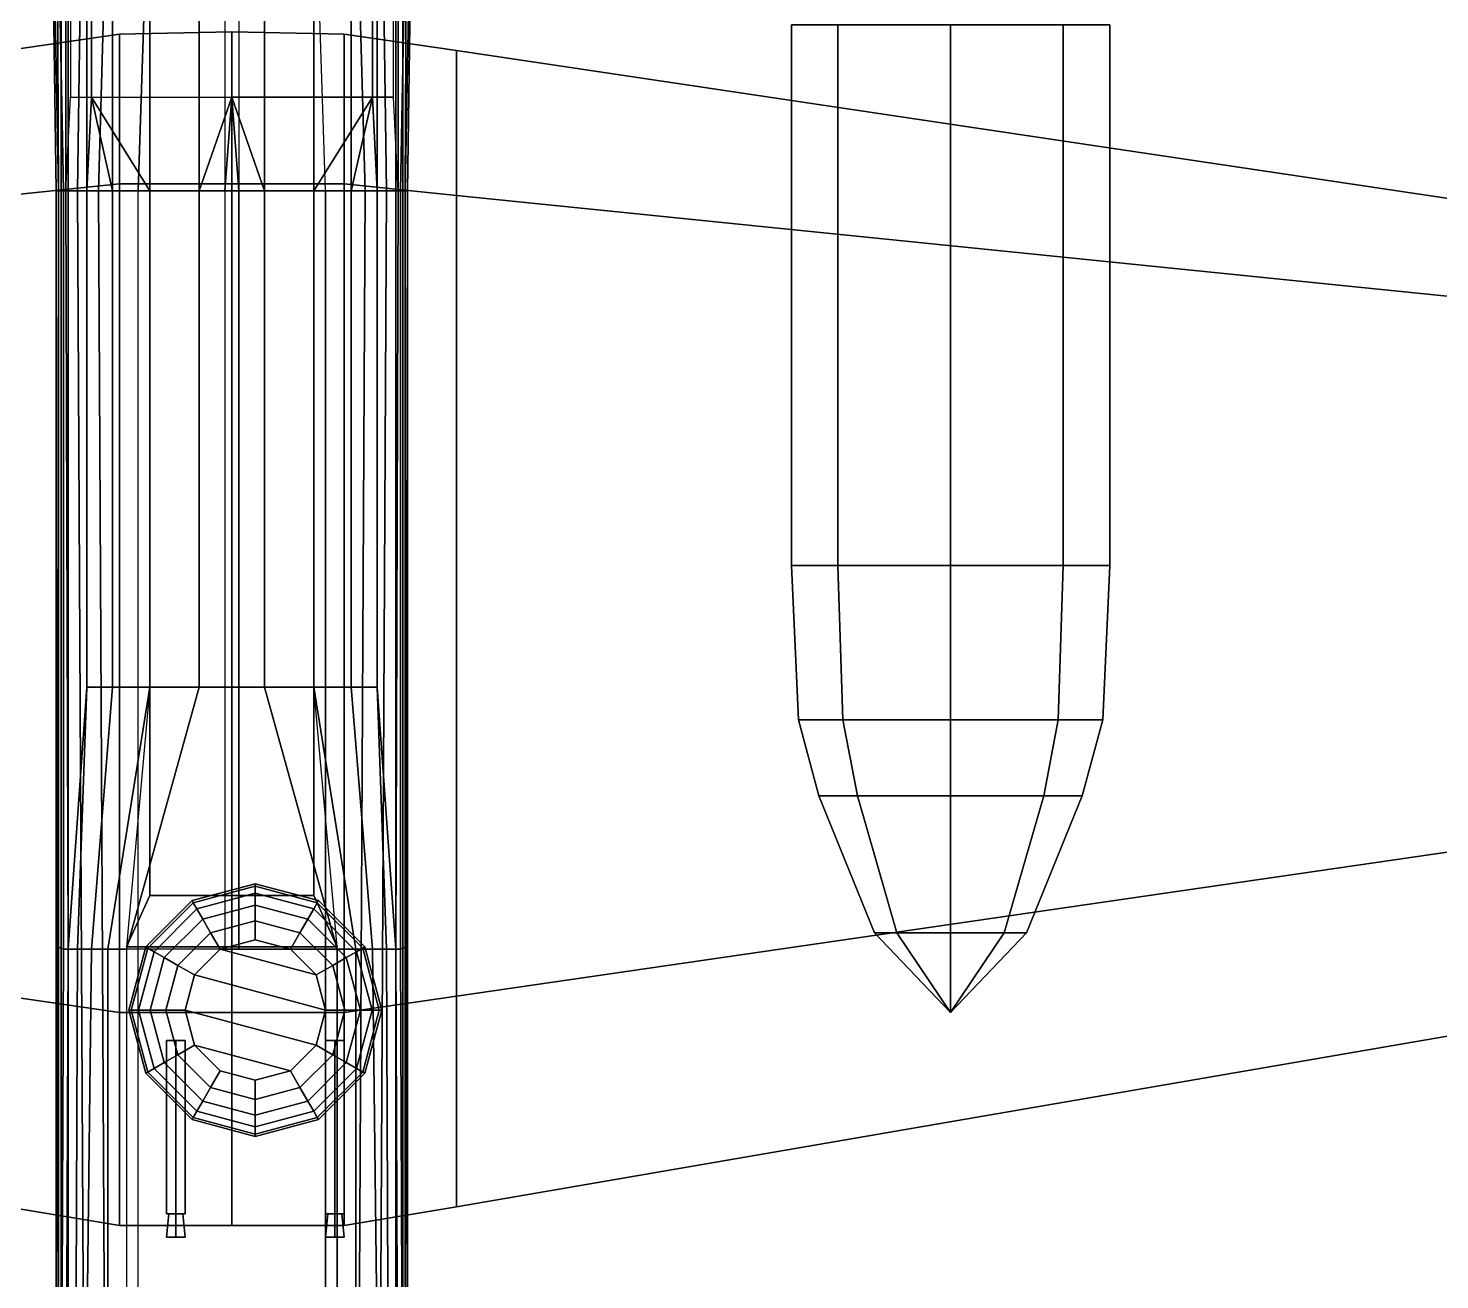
# Model space of a CAD drawing. Header units: millimetres. Extents: x -11.2 to 11.2, y -9.2 to 25.8.
# Drawn here: x -0.87 to 5.16, y -0.52 to 4.82 of the extents above; entities that cross this region are included whole.
import ezdxf

# ---------------------------------------------------------------- set-up
doc = ezdxf.new("R2010")
doc.units = ezdxf.units.MM
for name, color, linetype in [('gun', 1, 'Continuous'), ('h2', 7, 'Continuous'), ('turret', 2, 'Continuous'), ('wing1', 5, 'Continuous'), ('wing2', 1, 'Continuous')]:
    doc.layers.add(name, color=color, linetype=linetype)

msp = doc.modelspace()

# ---------------------------------------------------------------- linework, layer by layer
for points in [[(0.03, 4.13, 1.33), (0.14, 4.13, 1.32), (0.14, 6.26, 0.76), (0.03, 6.26, 0.77)], [(0.14, 4.13, 1.32), (0.35, 4.13, 1.27), (0.35, 6.26, 0.72), (0.14, 6.26, 0.76)], [(0.57, 4.13, -1.14), (0.4, 4.13, -1.21), (0.33, 6.26, -1.18), (0.51, 6.26, -1.15)], [(0.35, 4.13, 1.27), (0.51, 4.13, 1.14), (0.51, 6.26, 0.66), (0.35, 6.26, 0.72)], [(0.51, 4.13, 1.14), (0.62, 4.13, 0.88), (0.62, 6.26, 0.58), (0.51, 6.26, 0.66)], [(0.66, 4.13, -1), (0.57, 4.13, -1.14), (0.51, 6.26, -1.15), (0.63, 6.26, -1.07)], [(0.62, 4.13, 0.88), (0.71, 4.13, 0.44), (0.71, 6.26, 0.47), (0.62, 6.26, 0.58)], [(0.7, 4.13, -0.86), (0.66, 4.13, -1), (0.63, 6.26, -1.07), (0.7, 6.26, -0.95)], [(0.73, 4.13, -0.66), (0.7, 4.13, -0.86), (0.7, 6.26, -0.95), (0.73, 6.26, -0.76)], [(0.71, 4.13, 0.44), (0.72, 4.13, 0.3), (0.76, 6.26, 0.33), (0.71, 6.26, 0.47)], [(0.72, 4.13, 0.3), (0.74, 4.13, 0.05), (0.78, 6.26), (0.76, 6.26, 0.33)], [(0.74, 4.13, -0.48), (0.73, 4.13, -0.66), (0.73, 6.26, -0.76), (0.75, 6.26, -0.61)], [(0.74, 4.13, 0.05), (0.75, 4.13, -0.32), (0.78, 6.26, -0.29), (0.78, 6.26)], [(0.75, 4.13, -0.32), (0.74, 4.13, -0.48), (0.75, 6.26, -0.61), (0.78, 6.26, -0.29)], [(-0.69, 4.92, 0.46), (-0.69, 4.53, 0.46), (-0.6, 4.53, 1.28), (-0.6, 4.92, 1.28)], [(-0.6, 4.53, 1.28), (0.6, 4.53, 1.28), (0.6, 4.92, 1.28), (-0.6, 4.92, 1.28)], [(0.69, 4.53, 0.46), (0.69, 4.92, 0.46), (0.6, 4.92, 1.28), (0.6, 4.53, 1.28)], [(0, 4.13, 1.33), (0.03, 4.13, 1.33), (0, 4.53, 1.28)], [(0.03, 4.13, 1.33), (0.14, 4.13, 1.32), (0, 4.53, 1.28)], [(0.14, 4.13, 1.32), (0.35, 4.13, 1.27), (0.6, 4.53, 1.28), (0, 4.53, 1.28)], [(0.35, 4.13, 1.27), (0.51, 4.13, 1.14), (0.6, 4.53, 1.28)], [(0.51, 4.13, 1.14), (0.62, 4.13, 0.88), (0.6, 4.53, 1.28)], [(0.62, 4.13, 0.88), (0.71, 4.13, 0.44), (0.69, 4.53, 0.46), (0.6, 4.53, 1.28)], [(-0.4, 4.13, -1.21), (0.4, 4.13, -1.21), (0.4, -1.64, -1.19), (-0.4, -1.64, -1.19)], [(-0.03, 2.01, 1.33), (0.03, 2.01, 1.33), (0.03, 4.13, 1.33), (-0.03, 4.13, 1.33)], [(0.03, 2.01, 1.33), (0.14, 2.01, 1.32), (0.14, 4.13, 1.32), (0.03, 4.13, 1.33)], [(0.14, 2.01, 1.32), (0.35, 2.01, 1.27), (0.35, 4.13, 1.27), (0.14, 4.13, 1.32)], [(0.35, 2.01, 1.27), (0.51, 2.01, 1.14), (0.51, 4.13, 1.14), (0.35, 4.13, 1.27)], [(0.54, -1.64, -1.14), (0.4, -1.64, -1.19), (0.4, 4.13, -1.21), (0.57, 4.13, -1.14)], [(0.51, 2.01, 1.14), (0.62, 2.01, 0.88), (0.62, 4.13, 0.88), (0.51, 4.13, 1.14)], [(0.63, -1.64, -1.06), (0.54, -1.64, -1.14), (0.57, 4.13, -1.14), (0.66, 4.13, -1)], [(0.62, 2.01, 0.88), (0.7, 0.89, 0.49), (0.71, 4.13, 0.44), (0.62, 4.13, 0.88)], [(0.7, -1.64, -0.89), (0.63, -1.64, -1.06), (0.66, 4.13, -1), (0.7, 4.13, -0.86)], [(0.7, 0.89, 0.49), (0.72, 0.89, 0.3), (0.72, 4.13, 0.3), (0.71, 4.13, 0.44)], [(0.73, -1.64, -0.66), (0.7, -1.64, -0.89), (0.7, 4.13, -0.86), (0.73, 4.13, -0.66)], [(0.72, 0.89, 0.3), (0.7456, 0.9007, 0.05), (0.74, 4.13, 0.05), (0.72, 4.13, 0.3)], [(0.74, -1.64, -0.48), (0.73, -1.64, -0.66), (0.73, 4.13, -0.66), (0.74, 4.13, -0.48)], [(0.75, -1.64, 0.05), (0.75, -1.64, -0.32), (0.75, 4.13, -0.32), (0.74, 4.13, 0.05)], [(0.75, -1.64, -0.32), (0.74, -1.64, -0.48), (0.74, 4.13, -0.48), (0.75, 4.13, -0.32)], [(-0.45, 0.9, 0.85), (-0.45, 0.9, 1.03), (-0.35, 1.12, 1.27), (-0.35, 2.01, 1.27)], [(-0.35, 2.01, 1.27), (-0.35, 1.12, 1.27), (0.35, 1.12, 1.27), (0.35, 2.01, 1.27)], [(-0.03, 0.89, 0.88), (0.03, 0.89, 0.88), (0.03, 2.01, 1.33), (-0.03, 2.01, 1.33)], [(0.03, 0.89, 0.88), (0.45, 0.89, 0.88), (0.14, 2.01, 1.32), (0.03, 2.01, 1.33)], [(0.45, 0.89, 0.88), (0.53, 0.89, 0.85), (0.35, 2.01, 1.27), (0.14, 2.01, 1.32)], [(0.53, 0.89, 0.85), (0.6, 0.89, 0.79), (0.51, 2.01, 1.14), (0.35, 2.01, 1.27)], [(0.35, 1.12, 1.27), (0.45, 0.9, 1.03), (0.45, 0.9, 0.85), (0.35, 2.01, 1.27)], [(0.6, 0.89, 0.79), (0.66, 0.89, 0.71), (0.62, 2.01, 0.88), (0.51, 2.01, 1.14)], [(0.66, 0.89, 0.71), (0.7, 0.89, 0.49), (0.62, 2.01, 0.88)], [(-0.35, 1.12, 1.27), (-0.45, 0.9, 1.03), (0.45, 0.9, 1.03), (0.35, 1.12, 1.27)], [(0.45, 0.9, 0.85), (0.45, 0.9, 1.03), (-0.45, 0.9, 1.03), (-0.45, 0.9, 0.85)], [(-0.45, -1.64, 0.88), (0.45, -1.64, 0.88), (0.45, 0.89, 0.88), (-0.45, 0.89, 0.88)], [(0.45, -1.64, 0.88), (0.53, -1.64, 0.85), (0.53, 0.89, 0.85), (0.45, 0.89, 0.88)], [(0.53, -1.64, 0.85), (0.63, -1.64, 0.79), (0.6, 0.89, 0.79), (0.53, 0.89, 0.85)], [(0.63, -1.64, 0.79), (0.67, -1.64, 0.71), (0.66, 0.89, 0.71), (0.6, 0.89, 0.79)], [(0.67, -1.64, 0.71), (0.71, -1.64, 0.49), (0.7, 0.89, 0.49), (0.66, 0.89, 0.71)], [(0.71, -1.64, 0.49), (0.73, -1.64, 0.3), (0.72, 0.89, 0.3), (0.7, 0.89, 0.49)], [(0.73, -1.64, 0.3), (0.75, -1.64, 0.05), (0.7456, 0.9007, 0.05), (0.72, 0.89, 0.3)]]:
    msp.add_3dface(points)
at = {"layer": 'gun'}
for points in [[(-0.24, 0.5, 1.22), (-0.28, 0.5, 1.18), (-0.28, -0.24, 1.18), (-0.24, -0.24, 1.22)], [(-0.28, 0.5, 1.18), (-0.24, 0.5, 1.14), (-0.24, -0.24, 1.14), (-0.28, -0.24, 1.18)], [(-0.24, 0.5, 1.05), (-0.28, 0.5, 1.01), (-0.28, -0.24, 1.01), (-0.24, -0.24, 1.05)], [(-0.28, 0.5, 1.01), (-0.24, 0.5, 0.97), (-0.24, -0.24, 0.97), (-0.28, -0.24, 1.01)], [(-0.2, 0.5, 1.18), (-0.24, 0.5, 1.22), (-0.24, -0.24, 1.22), (-0.2, -0.24, 1.18)], [(-0.24, 0.5, 1.14), (-0.2, 0.5, 1.18), (-0.2, -0.24, 1.18), (-0.24, -0.24, 1.14)], [(-0.2, 0.5, 1.01), (-0.24, 0.5, 1.05), (-0.24, -0.24, 1.05), (-0.2, -0.24, 1.01)], [(-0.24, 0.5, 0.97), (-0.2, 0.5, 1.01), (-0.2, -0.24, 1.01), (-0.24, -0.24, 0.97)], [(0.44, 0.5, 1.22), (0.4, 0.5, 1.18), (0.4, -0.24, 1.18), (0.44, -0.24, 1.22)], [(0.4, 0.5, 1.18), (0.44, 0.5, 1.14), (0.44, -0.24, 1.14), (0.4, -0.24, 1.18)], [(0.4, 0.5, 1.01), (0.44, 0.5, 0.97), (0.44, -0.24, 0.97), (0.4, -0.24, 1.01)], [(0.44, 0.5, 1.05), (0.4, 0.5, 1.01), (0.4, -0.24, 1.01), (0.44, -0.24, 1.05)], [(0.48, 0.5, 1.18), (0.44, 0.5, 1.22), (0.44, -0.24, 1.22), (0.48, -0.24, 1.18)], [(0.44, 0.5, 1.14), (0.48, 0.5, 1.18), (0.48, -0.24, 1.18), (0.44, -0.24, 1.14)], [(0.44, 0.5, 0.97), (0.48, 0.5, 1.01), (0.48, -0.24, 1.01), (0.44, -0.24, 0.97)], [(0.48, 0.5, 1.01), (0.44, 0.5, 1.05), (0.44, -0.24, 1.05), (0.48, -0.24, 1.01)], [(-0.24, -0.24, 1.21), (-0.27, -0.24, 1.18), (-0.28, -0.34, 1.18), (-0.24, -0.34, 1.22)], [(-0.27, -0.24, 1.18), (-0.24, -0.24, 1.15), (-0.24, -0.34, 1.14), (-0.28, -0.34, 1.18)], [(-0.24, -0.24, 1.22), (-0.28, -0.24, 1.18), (-0.24, -0.24, 1.14), (-0.2, -0.24, 1.18)], [(-0.24, -0.24, 1.04), (-0.27, -0.24, 1.01), (-0.28, -0.34, 1.01), (-0.24, -0.34, 1.05)], [(-0.27, -0.24, 1.01), (-0.24, -0.24, 0.98), (-0.24, -0.34, 0.97), (-0.28, -0.34, 1.01)], [(-0.24, -0.24, 1.05), (-0.28, -0.24, 1.01), (-0.24, -0.24, 0.97), (-0.2, -0.24, 1.01)], [(-0.21, -0.24, 1.18), (-0.24, -0.24, 1.21), (-0.24, -0.34, 1.22), (-0.2, -0.34, 1.18)], [(-0.24, -0.24, 1.15), (-0.21, -0.24, 1.18), (-0.2, -0.34, 1.18), (-0.24, -0.34, 1.14)], [(-0.21, -0.24, 1.01), (-0.24, -0.24, 1.04), (-0.24, -0.34, 1.05), (-0.2, -0.34, 1.01)], [(-0.24, -0.24, 0.98), (-0.21, -0.24, 1.01), (-0.2, -0.34, 1.01), (-0.24, -0.34, 0.97)], [(0.44, -0.24, 1.21), (0.41, -0.24, 1.18), (0.4, -0.34, 1.18), (0.44, -0.34, 1.22)], [(0.41, -0.24, 1.18), (0.44, -0.24, 1.15), (0.44, -0.34, 1.14), (0.4, -0.34, 1.18)], [(0.44, -0.24, 1.22), (0.4, -0.24, 1.18), (0.44, -0.24, 1.14), (0.48, -0.24, 1.18)], [(0.44, -0.24, 1.05), (0.4, -0.24, 1.01), (0.44, -0.24, 0.97), (0.48, -0.24, 1.01)], [(0.41, -0.24, 1.01), (0.44, -0.24, 0.98), (0.44, -0.34, 0.97), (0.4, -0.34, 1.01)], [(0.44, -0.24, 1.04), (0.41, -0.24, 1.01), (0.4, -0.34, 1.01), (0.44, -0.34, 1.05)], [(0.47, -0.24, 1.18), (0.44, -0.24, 1.21), (0.44, -0.34, 1.22), (0.48, -0.34, 1.18)], [(0.44, -0.24, 1.15), (0.47, -0.24, 1.18), (0.48, -0.34, 1.18), (0.44, -0.34, 1.14)], [(0.44, -0.24, 0.98), (0.47, -0.24, 1.01), (0.48, -0.34, 1.01), (0.44, -0.34, 0.97)], [(0.47, -0.24, 1.01), (0.44, -0.24, 1.04), (0.44, -0.34, 1.05), (0.48, -0.34, 1.01)], [(-0.24, -0.34, 1.22), (-0.28, -0.34, 1.18), (-0.24, -0.34, 1.14), (-0.2, -0.34, 1.18)], [(-0.24, -0.34, 1.05), (-0.28, -0.34, 1.01), (-0.24, -0.34, 0.97), (-0.2, -0.34, 1.01)], [(0.44, -0.34, 1.22), (0.4, -0.34, 1.18), (0.44, -0.34, 1.14), (0.48, -0.34, 1.18)], [(0.44, -0.34, 1.05), (0.4, -0.34, 1.01), (0.44, -0.34, 0.97), (0.48, -0.34, 1.01)]]:
    msp.add_3dface(points, dxfattribs=at)
at = {"layer": 'h2'}
for points in [[(-0.72, 4.13, 0.3), (-0.74, 4.13, 0.05), (-0.78, 6.26), (-0.76, 6.26, 0.33)], [(-0.75, 4.13, -0.32), (-0.74, 4.13, -0.48), (-0.75, 6.26, -0.61), (-0.78, 6.26, -0.29)], [(-0.74, 4.13, 0.05), (-0.75, 4.13, -0.32), (-0.78, 6.26, -0.29), (-0.78, 6.26)], [(-0.71, 4.13, 0.44), (-0.72, 4.13, 0.3), (-0.76, 6.26, 0.33), (-0.71, 6.26, 0.47)], [(-0.74, 4.13, -0.48), (-0.73, 4.13, -0.66), (-0.73, 6.26, -0.76), (-0.75, 6.26, -0.61)], [(-0.73, 4.13, -0.66), (-0.7, 4.13, -0.86), (-0.7, 6.26, -0.95), (-0.73, 6.26, -0.76)], [(-0.62, 4.13, 0.88), (-0.71, 4.13, 0.44), (-0.71, 6.26, 0.47), (-0.62, 6.26, 0.58)], [(-0.7, 4.13, -0.86), (-0.66, 4.13, -1), (-0.63, 6.26, -1.07), (-0.7, 6.26, -0.95)], [(-0.66, 4.13, -1), (-0.57, 4.13, -1.14), (-0.51, 6.26, -1.15), (-0.63, 6.26, -1.07)], [(-0.51, 4.13, 1.14), (-0.62, 4.13, 0.88), (-0.62, 6.26, 0.58), (-0.51, 6.26, 0.66)], [(-0.57, 4.13, -1.14), (-0.4, 4.13, -1.21), (-0.33, 6.26, -1.18), (-0.51, 6.26, -1.15)], [(-0.35, 4.13, 1.27), (-0.51, 4.13, 1.14), (-0.51, 6.26, 0.66), (-0.35, 6.26, 0.72)], [(0.33, 6.26, -1.18), (-0.33, 6.26, -1.18), (-0.4, 4.13, -1.21), (0.4, 4.13, -1.21)], [(-0.14, 4.13, 1.32), (-0.35, 4.13, 1.27), (-0.35, 6.26, 0.72), (-0.14, 6.26, 0.76)], [(-0.03, 4.13, 1.33), (-0.14, 4.13, 1.32), (-0.14, 6.26, 0.76), (-0.03, 6.26, 0.77)], [(-0.62, 4.13, 0.88), (-0.71, 4.13, 0.44), (-0.69, 4.53, 0.46), (-0.6, 4.53, 1.28)], [(-0.51, 4.13, 1.14), (-0.62, 4.13, 0.88), (-0.6, 4.53, 1.28)], [(-0.14, 4.13, 1.32), (-0.35, 4.13, 1.27), (-0.6, 4.53, 1.28), (0, 4.53, 1.28)], [(-0.35, 4.13, 1.27), (-0.51, 4.13, 1.14), (-0.6, 4.53, 1.28)], [(-0.03, 4.13, 1.33), (-0.14, 4.13, 1.32), (0, 4.53, 1.28)], [(0, 4.13, 1.33), (-0.03, 4.13, 1.33), (0, 4.53, 1.28)], [(-0.75, -1.64, -0.32), (-0.74, -1.64, -0.48), (-0.74, 4.13, -0.48), (-0.75, 4.13, -0.32)], [(-0.75, -1.64, 0.05), (-0.75, -1.64, -0.32), (-0.75, 4.13, -0.32), (-0.74, 4.13, 0.05)], [(-0.72, 0.89, 0.3), (-0.7456, 0.9007, 0.05), (-0.74, 4.13, 0.05), (-0.72, 4.13, 0.3)], [(-0.74, -1.64, -0.48), (-0.73, -1.64, -0.66), (-0.73, 4.13, -0.66), (-0.74, 4.13, -0.48)], [(-0.73, -1.64, -0.66), (-0.7, -1.64, -0.89), (-0.7, 4.13, -0.86), (-0.73, 4.13, -0.66)], [(-0.7, 0.89, 0.49), (-0.72, 0.89, 0.3), (-0.72, 4.13, 0.3), (-0.71, 4.13, 0.44)], [(-0.62, 2.01, 0.88), (-0.7, 0.89, 0.49), (-0.71, 4.13, 0.44), (-0.62, 4.13, 0.88)], [(-0.7, -1.64, -0.89), (-0.63, -1.64, -1.06), (-0.66, 4.13, -1), (-0.7, 4.13, -0.86)], [(-0.63, -1.64, -1.06), (-0.54, -1.64, -1.14), (-0.57, 4.13, -1.14), (-0.66, 4.13, -1)], [(-0.51, 2.01, 1.14), (-0.62, 2.01, 0.88), (-0.62, 4.13, 0.88), (-0.51, 4.13, 1.14)], [(-0.54, -1.64, -1.14), (-0.4, -1.64, -1.19), (-0.4, 4.13, -1.21), (-0.57, 4.13, -1.14)], [(-0.35, 2.01, 1.27), (-0.51, 2.01, 1.14), (-0.51, 4.13, 1.14), (-0.35, 4.13, 1.27)], [(-0.14, 2.01, 1.32), (-0.35, 2.01, 1.27), (-0.35, 4.13, 1.27), (-0.14, 4.13, 1.32)], [(-0.03, 2.01, 1.33), (-0.14, 2.01, 1.32), (-0.14, 4.13, 1.32), (-0.03, 4.13, 1.33)], [(-0.66, 0.89, 0.71), (-0.7, 0.89, 0.49), (-0.62, 2.01, 0.88)], [(-0.6, 0.89, 0.79), (-0.66, 0.89, 0.71), (-0.62, 2.01, 0.88), (-0.51, 2.01, 1.14)], [(-0.53, 0.89, 0.85), (-0.6, 0.89, 0.79), (-0.51, 2.01, 1.14), (-0.35, 2.01, 1.27)], [(-0.45, 0.89, 0.88), (-0.53, 0.89, 0.85), (-0.35, 2.01, 1.27), (-0.14, 2.01, 1.32)], [(-0.03, 0.89, 0.88), (-0.45, 0.89, 0.88), (-0.14, 2.01, 1.32), (-0.03, 2.01, 1.33)], [(-0.73, -1.64, 0.3), (-0.75, -1.64, 0.05), (-0.7456, 0.9007, 0.05), (-0.72, 0.89, 0.3)], [(-0.71, -1.64, 0.49), (-0.73, -1.64, 0.3), (-0.72, 0.89, 0.3), (-0.7, 0.89, 0.49)], [(-0.67, -1.64, 0.71), (-0.71, -1.64, 0.49), (-0.7, 0.89, 0.49), (-0.66, 0.89, 0.71)], [(-0.63, -1.64, 0.79), (-0.67, -1.64, 0.71), (-0.66, 0.89, 0.71), (-0.6, 0.89, 0.79)], [(-0.53, -1.64, 0.85), (-0.63, -1.64, 0.79), (-0.6, 0.89, 0.79), (-0.53, 0.89, 0.85)], [(-0.45, -1.64, 0.88), (-0.53, -1.64, 0.85), (-0.53, 0.89, 0.85), (-0.45, 0.89, 0.88)]]:
    msp.add_3dface(points, dxfattribs=at)
at = {"layer": 'turret'}
for points in [[(0.1, 1.1596, 1.16), (0.1, 1.17, 1.06), (-0.17, 1.0977, 1.06), (-0.1648, 1.0887, 1.16)], [(0.1, 1.17, 0.71), (-0.17, 1.0977, 0.71), (-0.17, 1.0977, 1.06), (0.1, 1.17, 1.06)], [(0.1, 1.1289, 1.2), (0.1, 1.1596, 1.16), (-0.1648, 1.0887, 1.16), (-0.1494, 1.0621, 1.2)], [(0.3648, 1.0887, 1.16), (0.37, 1.0977, 1.06), (0.1, 1.17, 1.06), (0.1, 1.1596, 1.16)], [(0.37, 1.0977, 0.71), (0.1, 1.17, 0.71), (0.1, 1.17, 1.06), (0.37, 1.0977, 1.06)], [(0.3494, 1.0621, 1.2), (0.3648, 1.0887, 1.16), (0.1, 1.1596, 1.16), (0.1, 1.1289, 1.2)], [(-0.1648, 1.0887, 1.16), (-0.17, 1.0977, 1.06), (-0.3677, 0.9, 1.06), (-0.3587, 0.8948, 1.16)], [(-0.17, 1.0977, 0.71), (-0.3677, 0.9, 0.71), (-0.3677, 0.9, 1.06), (-0.17, 1.0977, 1.06)], [(-0.1494, 1.0621, 1.2), (-0.1648, 1.0887, 1.16), (-0.3587, 0.8948, 1.16), (-0.3321, 0.8794, 1.2)], [(0.1, 1.079, 1.26), (0.1, 1.1289, 1.2), (-0.1494, 1.0621, 1.2), (-0.1245, 1.0188, 1.26)], [(0.3245, 1.0188, 1.26), (0.3494, 1.0621, 1.2), (0.1, 1.1289, 1.2), (0.1, 1.079, 1.26)], [(0.5321, 0.8794, 1.2), (0.5587, 0.8948, 1.16), (0.3648, 1.0887, 1.16), (0.3494, 1.0621, 1.2)], [(0.5587, 0.8948, 1.16), (0.5677, 0.9, 1.06), (0.37, 1.0977, 1.06), (0.3648, 1.0887, 1.16)], [(0.5677, 0.9, 0.71), (0.37, 1.0977, 0.71), (0.37, 1.0977, 1.06), (0.5677, 0.9, 1.06)], [(-0.1245, 1.0188, 1.26), (-0.1494, 1.0621, 1.2), (-0.3321, 0.8794, 1.2), (-0.2888, 0.8545, 1.26)], [(0.1, 1.0118, 1.3), (0.1, 1.079, 1.26), (-0.1245, 1.0188, 1.26), (-0.0909, 0.9607, 1.3)], [(0.2909, 0.9607, 1.3), (0.3245, 1.0188, 1.26), (0.1, 1.079, 1.26), (0.1, 1.0118, 1.3)], [(0.4888, 0.8545, 1.26), (0.5321, 0.8794, 1.2), (0.3494, 1.0621, 1.2), (0.3245, 1.0188, 1.26)], [(-0.0909, 0.9607, 1.3), (-0.1245, 1.0188, 1.26), (-0.2888, 0.8545, 1.26), (-0.2307, 0.8209, 1.3)], [(0.1, 0.93, 1.32), (0.1, 1.0118, 1.3), (-0.0909, 0.9607, 1.3), (-0.05, 0.8898, 1.32)], [(0.25, 0.8898, 1.32), (0.2909, 0.9607, 1.3), (0.1, 1.0118, 1.3), (0.1, 0.93, 1.32)], [(0.4307, 0.8209, 1.3), (0.4888, 0.8545, 1.26), (0.3245, 1.0188, 1.26), (0.2909, 0.9607, 1.3)], [(-0.05, 0.8898, 1.32), (-0.0909, 0.9607, 1.3), (-0.2307, 0.8209, 1.3), (-0.1598, 0.78, 1.32)], [(0.1, 0.93, 1.32), (-0.05, 0.8898, 1.32), (0.3598, 0.78, 1.32), (0.25, 0.8898, 1.32)], [(0.3598, 0.78, 1.32), (0.4307, 0.8209, 1.3), (0.2909, 0.9607, 1.3), (0.25, 0.8898, 1.32)], [(-0.3587, 0.8948, 1.16), (-0.3677, 0.9, 1.06), (-0.44, 0.63, 1.06), (-0.4296, 0.63, 1.16)], [(-0.3677, 0.9, 0.71), (-0.44, 0.63, 0.71), (-0.44, 0.63, 1.06), (-0.3677, 0.9, 1.06)], [(-0.3321, 0.8794, 1.2), (-0.3587, 0.8948, 1.16), (-0.4296, 0.63, 1.16), (-0.3989, 0.63, 1.2)], [(-0.2888, 0.8545, 1.26), (-0.3321, 0.8794, 1.2), (-0.3989, 0.63, 1.2), (-0.349, 0.63, 1.26)], [(-0.2307, 0.8209, 1.3), (-0.2888, 0.8545, 1.26), (-0.349, 0.63, 1.26), (-0.2818, 0.63, 1.3)], [(-0.05, 0.8898, 1.32), (-0.1598, 0.78, 1.32), (0.4, 0.63, 1.32), (0.3598, 0.78, 1.32)], [(0.4818, 0.63, 1.3), (0.549, 0.63, 1.26), (0.4888, 0.8545, 1.26), (0.4307, 0.8209, 1.3)], [(0.549, 0.63, 1.26), (0.5989, 0.63, 1.2), (0.5321, 0.8794, 1.2), (0.4888, 0.8545, 1.26)], [(0.5989, 0.63, 1.2), (0.6296, 0.63, 1.16), (0.5587, 0.8948, 1.16), (0.5321, 0.8794, 1.2)], [(0.6296, 0.63, 1.16), (0.64, 0.63, 1.06), (0.5677, 0.9, 1.06), (0.5587, 0.8948, 1.16)], [(0.64, 0.63, 0.71), (0.5677, 0.9, 0.71), (0.5677, 0.9, 1.06), (0.64, 0.63, 1.06)], [(-0.1598, 0.78, 1.32), (-0.2307, 0.8209, 1.3), (-0.2818, 0.63, 1.3), (-0.2, 0.63, 1.32)], [(0.4, 0.63, 1.32), (0.4818, 0.63, 1.3), (0.4307, 0.8209, 1.3), (0.3598, 0.78, 1.32)], [(-0.1598, 0.78, 1.32), (-0.2, 0.63, 1.32), (0.3598, 0.48, 1.32), (0.4, 0.63, 1.32)], [(-0.4296, 0.63, 1.16), (-0.44, 0.63, 1.06), (-0.3677, 0.36, 1.06), (-0.3587, 0.3652, 1.16)], [(-0.44, 0.63, 0.71), (-0.3677, 0.36, 0.71), (-0.3677, 0.36, 1.06), (-0.44, 0.63, 1.06)], [(-0.3989, 0.63, 1.2), (-0.4296, 0.63, 1.16), (-0.3587, 0.3652, 1.16), (-0.3321, 0.3806, 1.2)], [(-0.349, 0.63, 1.26), (-0.3989, 0.63, 1.2), (-0.3321, 0.3806, 1.2), (-0.2888, 0.4055, 1.26)], [(-0.2818, 0.63, 1.3), (-0.349, 0.63, 1.26), (-0.2888, 0.4055, 1.26), (-0.2307, 0.4391, 1.3)], [(-0.2, 0.63, 1.32), (-0.2818, 0.63, 1.3), (-0.2307, 0.4391, 1.3), (-0.1598, 0.48, 1.32)], [(-0.2, 0.63, 1.32), (-0.1598, 0.48, 1.32), (0.25, 0.3702, 1.32), (0.3598, 0.48, 1.32)], [(0.3598, 0.48, 1.32), (0.4307, 0.4391, 1.3), (0.4818, 0.63, 1.3), (0.4, 0.63, 1.32)], [(0.4307, 0.4391, 1.3), (0.4888, 0.4055, 1.26), (0.549, 0.63, 1.26), (0.4818, 0.63, 1.3)], [(0.4888, 0.4055, 1.26), (0.5321, 0.3806, 1.2), (0.5989, 0.63, 1.2), (0.549, 0.63, 1.26)], [(0.5321, 0.3806, 1.2), (0.5587, 0.3652, 1.16), (0.6296, 0.63, 1.16), (0.5989, 0.63, 1.2)], [(0.5587, 0.3652, 1.16), (0.5677, 0.36, 1.06), (0.64, 0.63, 1.06), (0.6296, 0.63, 1.16)], [(0.5677, 0.36, 0.71), (0.64, 0.63, 0.71), (0.64, 0.63, 1.06), (0.5677, 0.36, 1.06)], [(-0.2307, 0.4391, 1.3), (-0.2888, 0.4055, 1.26), (-0.1245, 0.2412, 1.26), (-0.0909, 0.2993, 1.3)], [(-0.1598, 0.48, 1.32), (-0.2307, 0.4391, 1.3), (-0.0909, 0.2993, 1.3), (-0.05, 0.3702, 1.32)], [(-0.1598, 0.48, 1.32), (-0.05, 0.3702, 1.32), (0.1, 0.33, 1.32), (0.25, 0.3702, 1.32)], [(0.25, 0.3702, 1.32), (0.2909, 0.2993, 1.3), (0.4307, 0.4391, 1.3), (0.3598, 0.48, 1.32)], [(0.2909, 0.2993, 1.3), (0.3245, 0.2412, 1.26), (0.4888, 0.4055, 1.26), (0.4307, 0.4391, 1.3)], [(-0.3587, 0.3652, 1.16), (-0.3677, 0.36, 1.06), (-0.17, 0.1623, 1.06), (-0.1648, 0.1713, 1.16)], [(-0.3321, 0.3806, 1.2), (-0.3587, 0.3652, 1.16), (-0.1648, 0.1713, 1.16), (-0.1494, 0.1979, 1.2)], [(-0.2888, 0.4055, 1.26), (-0.3321, 0.3806, 1.2), (-0.1494, 0.1979, 1.2), (-0.1245, 0.2412, 1.26)], [(-0.05, 0.3702, 1.32), (-0.0909, 0.2993, 1.3), (0.1, 0.2482, 1.3), (0.1, 0.33, 1.32)], [(0.1, 0.33, 1.32), (0.1, 0.2482, 1.3), (0.2909, 0.2993, 1.3), (0.25, 0.3702, 1.32)], [(0.3245, 0.2412, 1.26), (0.3494, 0.1979, 1.2), (0.5321, 0.3806, 1.2), (0.4888, 0.4055, 1.26)], [(0.3494, 0.1979, 1.2), (0.3648, 0.1713, 1.16), (0.5587, 0.3652, 1.16), (0.5321, 0.3806, 1.2)], [(0.3648, 0.1713, 1.16), (0.37, 0.1623, 1.06), (0.5677, 0.36, 1.06), (0.5587, 0.3652, 1.16)], [(-0.3677, 0.36, 0.71), (-0.17, 0.1623, 0.71), (-0.17, 0.1623, 1.06), (-0.3677, 0.36, 1.06)], [(0.37, 0.1623, 0.71), (0.5677, 0.36, 0.71), (0.5677, 0.36, 1.06), (0.37, 0.1623, 1.06)], [(-0.0909, 0.2993, 1.3), (-0.1245, 0.2412, 1.26), (0.1, 0.181, 1.26), (0.1, 0.2482, 1.3)], [(0.1, 0.2482, 1.3), (0.1, 0.181, 1.26), (0.3245, 0.2412, 1.26), (0.2909, 0.2993, 1.3)], [(-0.1494, 0.1979, 1.2), (-0.1648, 0.1713, 1.16), (0.1, 0.1004, 1.16), (0.1, 0.1311, 1.2)], [(-0.1245, 0.2412, 1.26), (-0.1494, 0.1979, 1.2), (0.1, 0.1311, 1.2), (0.1, 0.181, 1.26)], [(0.1, 0.181, 1.26), (0.1, 0.1311, 1.2), (0.3494, 0.1979, 1.2), (0.3245, 0.2412, 1.26)], [(0.1, 0.1311, 1.2), (0.1, 0.1004, 1.16), (0.3648, 0.1713, 1.16), (0.3494, 0.1979, 1.2)], [(-0.1648, 0.1713, 1.16), (-0.17, 0.1623, 1.06), (0.1, 0.09, 1.06), (0.1, 0.1004, 1.16)], [(-0.17, 0.1623, 0.71), (0.1, 0.09, 0.71), (0.1, 0.09, 1.06), (-0.17, 0.1623, 1.06)], [(0.1, 0.1004, 1.16), (0.1, 0.09, 1.06), (0.37, 0.1623, 1.06), (0.3648, 0.1713, 1.16)], [(0.1, 0.09, 0.71), (0.37, 0.1623, 0.71), (0.37, 0.1623, 1.06), (0.1, 0.09, 1.06)]]:
    msp.add_3dface(points, dxfattribs=at)
at = {"layer": 'wing1'}
for points in [[(2.5892, 4.84, 0.7408), (2.39, 4.84, 0.26), (2.39, 2.53, 0.26), (2.5892, 2.53, 0.7408)], [(2.39, 4.84, 0.26), (2.5892, 4.84, -0.2208), (2.5892, 2.53, -0.2208), (2.39, 2.53, 0.26)], [(3.07, 4.84, 0.94), (2.5892, 4.84, 0.7408), (2.5892, 2.53, 0.7408), (3.07, 2.53, 0.94)], [(2.5892, 4.84, -0.2208), (3.07, 4.84, -0.42), (3.07, 2.53, -0.42), (2.5892, 2.53, -0.2208)], [(3.5508, 4.84, 0.7408), (3.07, 4.84, 0.94), (3.07, 2.53, 0.94), (3.5508, 2.53, 0.7408)], [(3.07, 4.84, -0.42), (3.5508, 4.84, -0.2208), (3.5508, 2.53, -0.2208), (3.07, 2.53, -0.42)], [(3.75, 4.84, 0.26), (3.5508, 4.84, 0.7408), (3.5508, 2.53, 0.7408), (3.75, 2.53, 0.26)], [(3.5508, 4.84, -0.2208), (3.75, 4.84, 0.26), (3.75, 2.53, 0.26), (3.5508, 2.53, -0.2208)], [(0.48, 4.8, -0.14), (0, 4.81, -0.2), (0, 4.16, 0.63), (0.48, 4.16, 0.63)], [(0.48, 4.16, -0.47), (0, 4.16, -0.48), (0, 4.81, -0.2), (0.48, 4.8, -0.14)], [(0.96, 4.73, -0.08), (0.48, 4.8, -0.14), (0.48, 4.16, 0.63), (0.96, 4.11, 0.65)], [(0.96, 4.11, -0.41), (0.48, 4.16, -0.47), (0.48, 4.8, -0.14), (0.96, 4.73, -0.08)], [(5.78, 4.01, 0.4), (0.96, 4.73, -0.08), (0.96, 4.11, 0.65), (5.78, 3.62, 0.76)], [(5.78, 3.62, 0.2), (0.96, 4.11, -0.41), (0.96, 4.73, -0.08), (5.78, 4.01, 0.4)], [(0.48, 4.16, 0.63), (0, 4.16, 0.63), (0, 0.62, 0.63), (0.48, 0.62, 0.63)], [(0, 0.62, -0.48), (0, 4.16, -0.48), (0.48, 4.16, -0.47), (0.48, 0.62, -0.47)], [(0.96, 4.11, 0.65), (0.48, 4.16, 0.63), (0.48, 0.62, 0.63), (0.96, 0.69, 0.65)], [(0.48, 0.62, -0.47), (0.48, 4.16, -0.47), (0.96, 4.11, -0.41), (0.96, 0.69, -0.41)], [(5.78, 3.62, 0.76), (0.96, 4.11, 0.65), (0.96, 0.69, 0.65), (5.78, 1.39, 0.76)], [(0.96, 0.69, -0.41), (0.96, 4.11, -0.41), (5.78, 3.62, 0.2), (5.78, 1.39, 0.2)], [(2.5892, 2.53, 0.7408), (2.39, 2.53, 0.26), (2.42, 1.87, 0.26), (2.6104, 1.87, 0.7196)], [(2.39, 2.53, 0.26), (2.5892, 2.53, -0.2208), (2.6104, 1.87, -0.1996), (2.42, 1.87, 0.26)], [(3.07, 2.53, 0.94), (2.5892, 2.53, 0.7408), (2.6104, 1.87, 0.7196), (3.07, 1.87, 0.91)], [(2.5892, 2.53, -0.2208), (3.07, 2.53, -0.42), (3.07, 1.87, -0.39), (2.6104, 1.87, -0.1996)], [(3.5508, 2.53, 0.7408), (3.07, 2.53, 0.94), (3.07, 1.87, 0.91), (3.5296, 1.87, 0.7196)], [(3.07, 2.53, -0.42), (3.5508, 2.53, -0.2208), (3.5296, 1.87, -0.1996), (3.07, 1.87, -0.39)], [(3.75, 2.53, 0.26), (3.5508, 2.53, 0.7408), (3.5296, 1.87, 0.7196), (3.72, 1.87, 0.26)], [(3.5508, 2.53, -0.2208), (3.75, 2.53, 0.26), (3.72, 1.87, 0.26), (3.5296, 1.87, -0.1996)], [(2.5071, 1.545, 0.26), (2.42, 1.87, 0.26), (2.6104, 1.87, -0.1996), (2.672, 1.545, -0.138)], [(2.672, 1.545, 0.658), (2.6104, 1.87, 0.7196), (2.42, 1.87, 0.26), (2.5071, 1.545, 0.26)], [(2.672, 1.545, -0.138), (2.6104, 1.87, -0.1996), (3.07, 1.87, -0.39), (3.07, 1.545, -0.3029)], [(3.07, 1.545, 0.8229), (3.07, 1.87, 0.91), (2.6104, 1.87, 0.7196), (2.672, 1.545, 0.658)], [(3.07, 1.545, -0.3029), (3.07, 1.87, -0.39), (3.5296, 1.87, -0.1996), (3.468, 1.545, -0.138)], [(3.468, 1.545, 0.658), (3.5296, 1.87, 0.7196), (3.07, 1.87, 0.91), (3.07, 1.545, 0.8229)], [(3.468, 1.545, -0.138), (3.5296, 1.87, -0.1996), (3.72, 1.87, 0.26), (3.6329, 1.545, 0.26)], [(3.6329, 1.545, 0.26), (3.72, 1.87, 0.26), (3.5296, 1.87, 0.7196), (3.468, 1.545, 0.658)], [(2.745, 0.96, 0.26), (2.5071, 1.545, 0.26), (2.672, 1.545, -0.138), (2.8402, 0.96, 0.0302)], [(2.8402, 0.96, 0.4898), (2.672, 1.545, 0.658), (2.5071, 1.545, 0.26), (2.745, 0.96, 0.26)], [(2.8402, 0.96, 0.0302), (2.672, 1.545, -0.138), (3.07, 1.545, -0.3029), (3.07, 0.96, -0.065)], [(3.07, 0.96, 0.585), (3.07, 1.545, 0.8229), (2.672, 1.545, 0.658), (2.8402, 0.96, 0.4898)], [(3.07, 0.96, -0.065), (3.07, 1.545, -0.3029), (3.468, 1.545, -0.138), (3.2998, 0.96, 0.0302)], [(3.2998, 0.96, 0.4898), (3.468, 1.545, 0.658), (3.07, 1.545, 0.8229), (3.07, 0.96, 0.585)], [(3.2998, 0.96, 0.0302), (3.468, 1.545, -0.138), (3.6329, 1.545, 0.26), (3.395, 0.96, 0.26)], [(3.395, 0.96, 0.26), (3.6329, 1.545, 0.26), (3.468, 1.545, 0.658), (3.2998, 0.96, 0.4898)], [(5.78, 1.39, 0.76), (0.96, 0.69, 0.65), (0.96, -0.21, -0.08), (5.78, 0.62, 0.4)], [(5.78, 0.62, 0.4), (0.96, -0.21, -0.08), (0.96, 0.69, -0.41), (5.78, 1.39, 0.2)], [(3.07, 0.62, 0.26), (2.745, 0.96, 0.26), (2.8402, 0.96, 0.0302), (3.07, 0.62, 0.26)], [(3.07, 0.62, 0.26), (2.8402, 0.96, 0.4898), (2.745, 0.96, 0.26), (3.07, 0.62, 0.26)], [(3.07, 0.62, 0.26), (2.8402, 0.96, 0.0302), (3.07, 0.96, -0.065), (3.07, 0.62, 0.26)], [(3.07, 0.62, 0.26), (3.07, 0.96, 0.585), (2.8402, 0.96, 0.4898), (3.07, 0.62, 0.26)], [(3.07, 0.62, 0.26), (3.07, 0.96, -0.065), (3.2998, 0.96, 0.0302), (3.07, 0.62, 0.26)], [(3.07, 0.62, 0.26), (3.2998, 0.96, 0.0302), (3.395, 0.96, 0.26), (3.07, 0.62, 0.26)], [(3.07, 0.62, 0.26), (3.395, 0.96, 0.26), (3.2998, 0.96, 0.4898), (3.07, 0.62, 0.26)], [(3.07, 0.62, 0.26), (3.2998, 0.96, 0.4898), (3.07, 0.96, 0.585), (3.07, 0.62, 0.26)], [(0.96, 0.69, 0.65), (0.48, 0.62, 0.63), (0.48, -0.29, -0.14), (0.96, -0.21, -0.08)], [(0.96, -0.21, -0.08), (0.48, -0.29, -0.14), (0.48, 0.62, -0.47), (0.96, 0.69, -0.41)], [(0.48, 0.62, 0.63), (0, 0.62, 0.63), (0, -0.29, -0.2), (0.48, -0.29, -0.14)], [(0.48, -0.29, -0.14), (0, -0.29, -0.2), (0, 0.62, -0.48), (0.48, 0.62, -0.47)]]:
    msp.add_3dface(points, dxfattribs=at)
at = {"layer": 'wing2'}
for points in [[(-0.96, 4.73, -0.08), (-0.48, 4.8, -0.14), (-0.48, 4.16, 0.63), (-0.96, 4.11, 0.65)], [(-0.96, 4.11, -0.41), (-0.48, 4.16, -0.47), (-0.48, 4.8, -0.14), (-0.96, 4.73, -0.08)], [(-0.48, 4.8, -0.14), (0, 4.81, -0.2), (0, 4.16, 0.63), (-0.48, 4.16, 0.63)], [(-0.48, 4.16, -0.47), (0, 4.16, -0.48), (0, 4.81, -0.2), (-0.48, 4.8, -0.14)], [(-0.48, 0.62, -0.47), (-0.48, 4.16, -0.47), (-0.96, 4.11, -0.41), (-0.96, 0.69, -0.41)], [(-0.96, 4.11, 0.65), (-0.48, 4.16, 0.63), (-0.48, 0.62, 0.63), (-0.96, 0.69, 0.65)], [(0, 0.62, -0.48), (0, 4.16, -0.48), (-0.48, 4.16, -0.47), (-0.48, 0.62, -0.47)], [(-0.48, 4.16, 0.63), (0, 4.16, 0.63), (0, 0.62, 0.63), (-0.48, 0.62, 0.63)], [(-0.96, 0.69, 0.65), (-0.48, 0.62, 0.63), (-0.48, -0.29, -0.14), (-0.96, -0.21, -0.08)], [(-0.96, -0.21, -0.08), (-0.48, -0.29, -0.14), (-0.48, 0.62, -0.47), (-0.96, 0.69, -0.41)], [(-0.48, 0.62, 0.63), (0, 0.62, 0.63), (0, -0.29, -0.2), (-0.48, -0.29, -0.14)], [(-0.48, -0.29, -0.14), (0, -0.29, -0.2), (0, 0.62, -0.48), (-0.48, 0.62, -0.47)]]:
    msp.add_3dface(points, dxfattribs=at)

doc.saveas('drawing.dxf')
